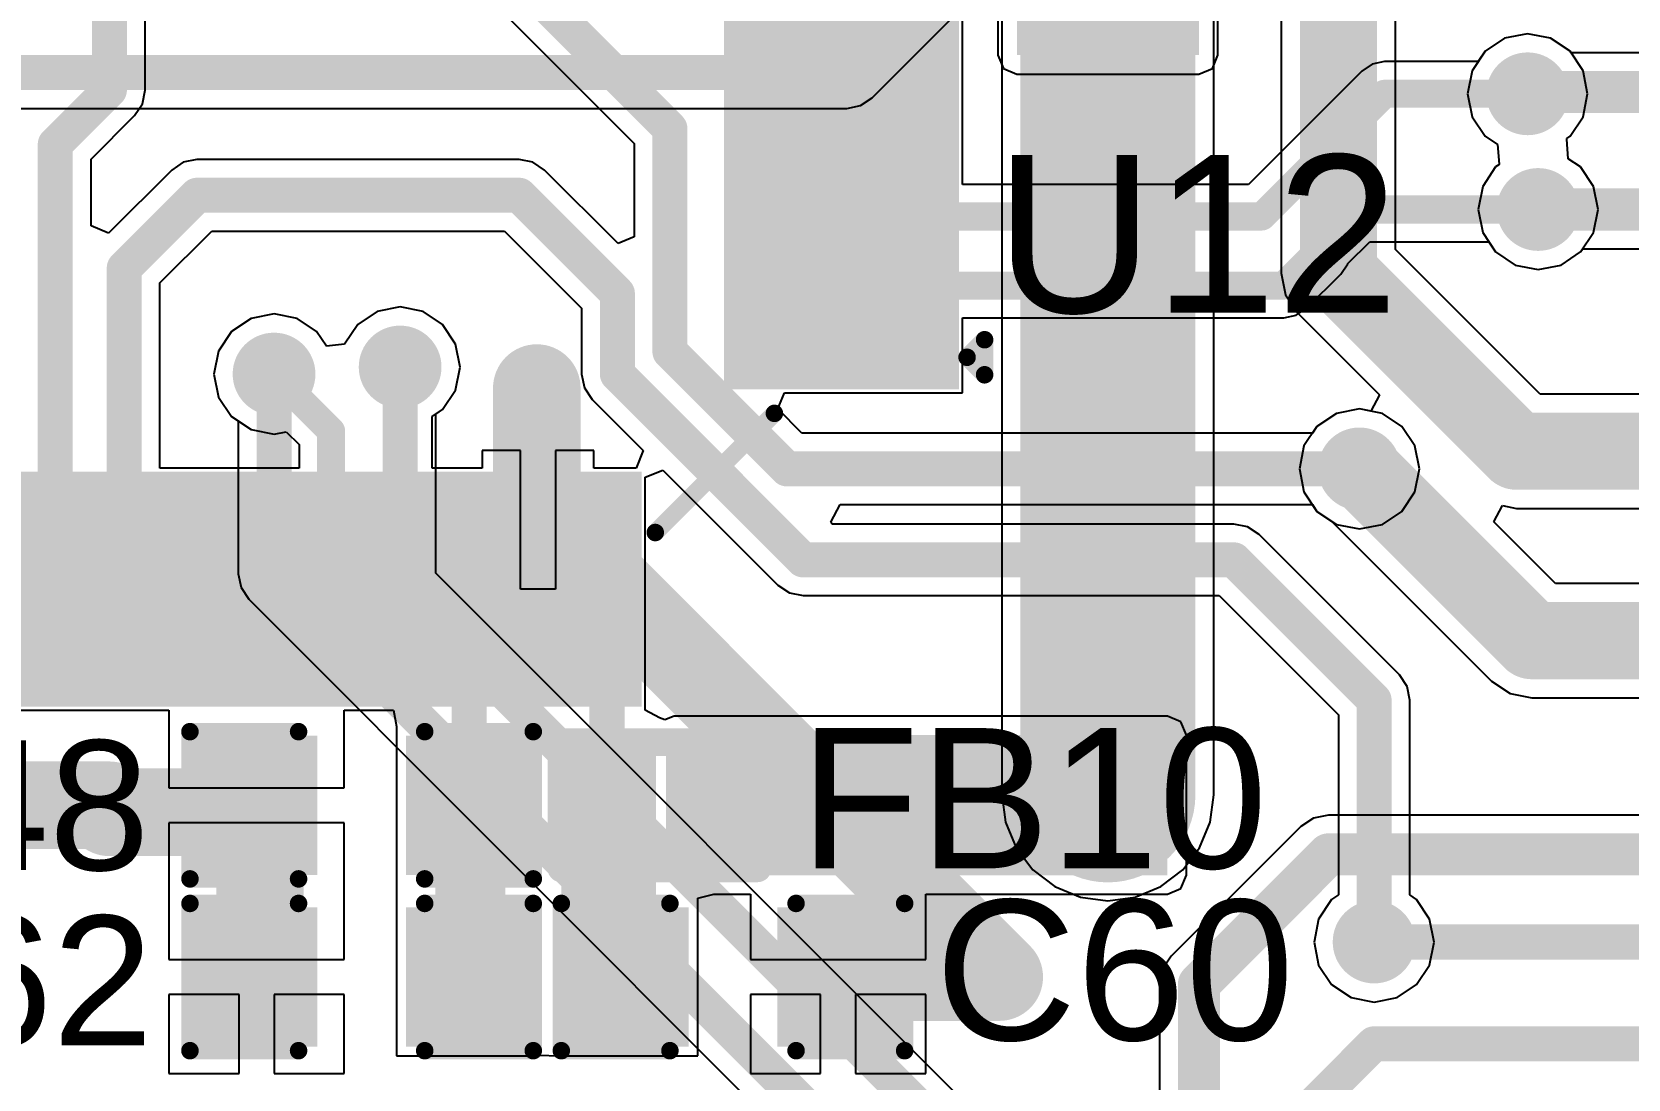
# Model space of a CAD drawing. Header units: millimetres. Extents: x -0.27 to 4.7, y -0.39 to 2.83.
# Drawn here: x 3.0529 to 3.5085, y 0.8509 to 1.1496 of the extents above; entities that cross this region are included whole.
import ezdxf

# ---------------------------------------------------------------- set-up
doc = ezdxf.new("R2010")
doc.units = ezdxf.units.MM
doc.header["$MEASUREMENT"] = 0
for name, color, linetype in [('BottomLayer', 5, 'Continuous'), ('BottomSolder', 6, 'Continuous'), ('TopLayer', 1, 'Continuous'), ('TopOverlay', 2, 'Continuous'), ('TopPaste', 8, 'Continuous'), ('TopSolder', 216, 'Continuous'), ('ViaHoleLayer', 16, 'Continuous')]:
    doc.layers.add(name, color=color, linetype=linetype)
doc.styles.add('Arial', font='', dxfattribs={"height": 0.2})
doc.styles.get('Arial').set_extended_font_data('Arial')

# ---------------------------------------------------------------- blocks, each defined once
blk = doc.blocks.new('IND_0402_15')
at = {"layer": 'TopLayer'}
for points in [[(-0.02165, 0.01181), (-0.00591, 0.01181), (-0.00591, -0.01181), (-0.02165, -0.01181)], [(0.00591, 0.01181), (0.02165, 0.01181), (0.02165, -0.01181), (0.00591, -0.01181)]]:
    blk.add_hatch(color=1, dxfattribs=at).paths.add_polyline_path(points)
at = {"layer": 'TopPaste'}
for points in [[(-0.02165, 0.01181), (-0.00591, 0.01181), (-0.00591, -0.01181), (-0.02165, -0.01181)], [(0.00591, 0.01181), (0.02165, 0.01181), (0.02165, -0.01181), (0.00591, -0.01181)]]:
    blk.add_hatch(color=8, dxfattribs=at).paths.add_polyline_path(points)
at = {"layer": 'TopSolder'}
for points in [[(-0.02565, 0.01581), (-0.00191, 0.01581), (-0.00191, -0.01581), (-0.02565, -0.01581)], [(0.00191, 0.01581), (0.02565, 0.01581), (0.02565, -0.01581), (0.00191, -0.01581)]]:
    blk.add_hatch(color=216, dxfattribs=at).paths.add_polyline_path(points)
at = {"layer": 'TopOverlay', "const_width": 0.00787}
for points in [[(-0.012, 0.018), (-0.028, 0.018)], [(-0.028, 0.018), (-0.028, -0.018)], [(0.028, 0.018), (-0.012, 0.018)], [(0.028, 0.018), (0.028, -0.018)], [(-0.012, -0.018), (-0.028, -0.018)], [(0.028, -0.018), (-0.012, -0.018)]]:
    blk.add_lwpolyline(points, dxfattribs=at)
at = {"layer": 'TopOverlay', "const_width": 0.00394}
for points in [[(-0.02997, 0.018, 1), (-0.02603, 0.018, 1)], [(-0.02997, 0.018, 1), (-0.02603, 0.018, 1)], [(-0.01397, 0.018, 1), (-0.01003, 0.018, 1)], [(-0.01397, 0.018, 1), (-0.01003, 0.018, 1)], [(0.02603, 0.018, 1), (0.02997, 0.018, 1)], [(0.02603, 0.018, 1), (0.02997, 0.018, 1)], [(-0.02997, -0.018, 1), (-0.02603, -0.018, 1)], [(-0.02997, -0.018, 1), (-0.02603, -0.018, 1)], [(-0.01397, -0.018, 1), (-0.01003, -0.018, 1)], [(-0.01397, -0.018, 1), (-0.01003, -0.018, 1)], [(0.02603, -0.018, 1), (0.02997, -0.018, 1)], [(0.02603, -0.018, 1), (0.02997, -0.018, 1)]]:
    blk.add_lwpolyline(points, format="xyb", close=True, dxfattribs=at)
blk = doc.blocks.new('C___0603_16')
at = {"layer": 'TopLayer'}
for points in [[(-0.015, 0.0175), (-0.015, -0.0175), (-0.045, -0.0175), (-0.045, 0.0175)], [(0.045, 0.0175), (0.045, -0.0175), (0.015, -0.0175), (0.015, 0.0175)]]:
    blk.add_hatch(color=1, dxfattribs=at).paths.add_polyline_path(points)
at = {"layer": 'TopPaste'}
for points in [[(-0.015, 0.0175), (-0.015, -0.0175), (-0.045, -0.0175), (-0.045, 0.0175)], [(0.045, 0.0175), (0.045, -0.0175), (0.015, -0.0175), (0.015, 0.0175)]]:
    blk.add_hatch(color=8, dxfattribs=at).paths.add_polyline_path(points)
at = {"layer": 'TopSolder'}
for points in [[(-0.01264, 0.01986), (-0.01264, -0.01986), (-0.04736, -0.01986), (-0.04736, 0.01986)], [(0.04736, 0.01986), (0.04736, -0.01986), (0.01264, -0.01986), (0.01264, 0.01986)]]:
    blk.add_hatch(color=216, dxfattribs=at).paths.add_polyline_path(points)
at = {"layer": 'TopOverlay', "const_width": 0.005}
for points in [[(-0.018, 0.021), (-0.049, 0.021)], [(-0.049, 0.021), (-0.049, -0.021)], [(0.049, 0.021), (0.018, 0.021)], [(0.049, 0.021), (0.049, -0.021)], [(-0.018, -0.021), (-0.049, -0.021)], [(0.049, -0.021), (0.018, -0.021)]]:
    blk.add_lwpolyline(points, dxfattribs=at)
at = {"layer": 'TopOverlay', "const_width": 0.0025}
for points in [[(-0.05025, 0.021, 1), (-0.04775, 0.021, 1)], [(-0.05025, 0.021, 1), (-0.04775, 0.021, 1)], [(-0.01925, 0.021, 1), (-0.01675, 0.021, 1)], [(0.01675, 0.021, 1), (0.01925, 0.021, 1)], [(0.04775, 0.021, 1), (0.05025, 0.021, 1)], [(0.04775, 0.021, 1), (0.05025, 0.021, 1)], [(-0.05025, -0.021, 1), (-0.04775, -0.021, 1)], [(-0.05025, -0.021, 1), (-0.04775, -0.021, 1)], [(-0.01925, -0.021, 1), (-0.01675, -0.021, 1)], [(0.01675, -0.021, 1), (0.01925, -0.021, 1)], [(0.04775, -0.021, 1), (0.05025, -0.021, 1)], [(0.04775, -0.021, 1), (0.05025, -0.021, 1)]]:
    blk.add_lwpolyline(points, format="xyb", close=True, dxfattribs=at)
blk = doc.blocks.new('C___0603_18')
at = {"layer": 'TopLayer'}
for points in [[(-0.015, 0.0175), (-0.015, -0.0175), (-0.045, -0.0175), (-0.045, 0.0175)], [(0.045, 0.0175), (0.045, -0.0175), (0.015, -0.0175), (0.015, 0.0175)]]:
    blk.add_hatch(color=1, dxfattribs=at).paths.add_polyline_path(points)
at = {"layer": 'TopPaste'}
for points in [[(-0.015, 0.0175), (-0.015, -0.0175), (-0.045, -0.0175), (-0.045, 0.0175)], [(0.045, 0.0175), (0.045, -0.0175), (0.015, -0.0175), (0.015, 0.0175)]]:
    blk.add_hatch(color=8, dxfattribs=at).paths.add_polyline_path(points)
at = {"layer": 'TopSolder'}
for points in [[(-0.01264, 0.01986), (-0.01264, -0.01986), (-0.04736, -0.01986), (-0.04736, 0.01986)], [(0.04736, 0.01986), (0.04736, -0.01986), (0.01264, -0.01986), (0.01264, 0.01986)]]:
    blk.add_hatch(color=216, dxfattribs=at).paths.add_polyline_path(points)
at = {"layer": 'TopOverlay', "const_width": 0.005}
for points in [[(-0.049, 0.021), (-0.018, 0.021)], [(-0.049, -0.021), (-0.049, 0.021)], [(0.018, 0.021), (0.049, 0.021)], [(0.049, -0.021), (0.049, 0.021)], [(-0.049, -0.021), (-0.018, -0.021)], [(0.018, -0.021), (0.049, -0.021)]]:
    blk.add_lwpolyline(points, dxfattribs=at)
at = {"layer": 'TopOverlay', "const_width": 0.0025}
for points in [[(-0.05025, 0.021, 1), (-0.04775, 0.021, 1)], [(-0.05025, 0.021, 1), (-0.04775, 0.021, 1)], [(-0.01925, 0.021, 1), (-0.01675, 0.021, 1)], [(0.01675, 0.021, 1), (0.01925, 0.021, 1)], [(0.04775, 0.021, 1), (0.05025, 0.021, 1)], [(0.04775, 0.021, 1), (0.05025, 0.021, 1)], [(-0.05025, -0.021, 1), (-0.04775, -0.021, 1)], [(-0.05025, -0.021, 1), (-0.04775, -0.021, 1)], [(-0.01925, -0.021, 1), (-0.01675, -0.021, 1)], [(0.01675, -0.021, 1), (0.01925, -0.021, 1)], [(0.04775, -0.021, 1), (0.05025, -0.021, 1)], [(0.04775, -0.021, 1), (0.05025, -0.021, 1)]]:
    blk.add_lwpolyline(points, format="xyb", close=True, dxfattribs=at)
blk = doc.blocks.new('TQFP_100_14_14__49')
at = {"layer": 'TopLayer'}
for points in [[(-0.23031, 0.33268), (-0.23031, 0.27362), (-0.24213, 0.27362), (-0.24213, 0.33268)], [(-0.21063, 0.33268), (-0.21063, 0.27362), (-0.22244, 0.27362), (-0.22244, 0.33268)], [(-0.19094, 0.33268), (-0.19094, 0.27362), (-0.20276, 0.27362), (-0.20276, 0.33268)], [(-0.17126, 0.33268), (-0.17126, 0.27362), (-0.18307, 0.27362), (-0.18307, 0.33268)], [(-0.15157, 0.33268), (-0.15157, 0.27362), (-0.16339, 0.27362), (-0.16339, 0.33268)], [(-0.13189, 0.33268), (-0.13189, 0.27362), (-0.1437, 0.27362), (-0.1437, 0.33268)], [(-0.1122, 0.33268), (-0.1122, 0.27362), (-0.12402, 0.27362), (-0.12402, 0.33268)], [(-0.09252, 0.33268), (-0.09252, 0.27362), (-0.10433, 0.27362), (-0.10433, 0.33268)], [(-0.07283, 0.33268), (-0.07283, 0.27362), (-0.08465, 0.27362), (-0.08465, 0.33268)], [(-0.33268, 0.24213), (-0.27362, 0.24213), (-0.27362, 0.23032), (-0.33268, 0.23032)], [(-0.33268, 0.22244), (-0.27362, 0.22244), (-0.27362, 0.21063), (-0.33268, 0.21063)], [(-0.33268, 0.20276), (-0.27362, 0.20276), (-0.27362, 0.19095), (-0.33268, 0.19095)], [(-0.33268, 0.18307), (-0.27362, 0.18307), (-0.27362, 0.17126), (-0.33268, 0.17126)], [(-0.33268, 0.16339), (-0.27362, 0.16339), (-0.27362, 0.15157), (-0.33268, 0.15157)]]:
    blk.add_hatch(color=1, dxfattribs=at).paths.add_polyline_path(points)
at = {"layer": 'TopPaste'}
for points in [[(-0.23031, 0.33268), (-0.23031, 0.27362), (-0.24213, 0.27362), (-0.24213, 0.33268)], [(-0.21063, 0.33268), (-0.21063, 0.27362), (-0.22244, 0.27362), (-0.22244, 0.33268)], [(-0.19094, 0.33268), (-0.19094, 0.27362), (-0.20276, 0.27362), (-0.20276, 0.33268)], [(-0.17126, 0.33268), (-0.17126, 0.27362), (-0.18307, 0.27362), (-0.18307, 0.33268)], [(-0.15157, 0.33268), (-0.15157, 0.27362), (-0.16339, 0.27362), (-0.16339, 0.33268)], [(-0.13189, 0.33268), (-0.13189, 0.27362), (-0.1437, 0.27362), (-0.1437, 0.33268)], [(-0.1122, 0.33268), (-0.1122, 0.27362), (-0.12402, 0.27362), (-0.12402, 0.33268)], [(-0.09252, 0.33268), (-0.09252, 0.27362), (-0.10433, 0.27362), (-0.10433, 0.33268)], [(-0.07283, 0.33268), (-0.07283, 0.27362), (-0.08465, 0.27362), (-0.08465, 0.33268)], [(-0.33268, 0.24213), (-0.27362, 0.24213), (-0.27362, 0.23032), (-0.33268, 0.23032)], [(-0.33268, 0.22244), (-0.27362, 0.22244), (-0.27362, 0.21063), (-0.33268, 0.21063)], [(-0.33268, 0.20276), (-0.27362, 0.20276), (-0.27362, 0.19095), (-0.33268, 0.19095)], [(-0.33268, 0.18307), (-0.27362, 0.18307), (-0.27362, 0.17126), (-0.33268, 0.17126)], [(-0.33268, 0.16339), (-0.27362, 0.16339), (-0.27362, 0.15157), (-0.33268, 0.15157)]]:
    blk.add_hatch(color=8, dxfattribs=at).paths.add_polyline_path(points)
at = {"layer": 'TopSolder'}
for points in [[(-0.22631, 0.33668), (-0.22631, 0.26962), (-0.24613, 0.26962), (-0.24613, 0.33668)], [(-0.20663, 0.33668), (-0.20663, 0.26962), (-0.22644, 0.26962), (-0.22644, 0.33668)], [(-0.18694, 0.33668), (-0.18694, 0.26962), (-0.20676, 0.26962), (-0.20676, 0.33668)], [(-0.16726, 0.33668), (-0.16726, 0.26962), (-0.18707, 0.26962), (-0.18707, 0.33668)], [(-0.14757, 0.33668), (-0.14757, 0.26962), (-0.16739, 0.26962), (-0.16739, 0.33668)], [(-0.12789, 0.33668), (-0.12789, 0.26962), (-0.1477, 0.26962), (-0.1477, 0.33668)], [(-0.1082, 0.33668), (-0.1082, 0.26962), (-0.12802, 0.26962), (-0.12802, 0.33668)], [(-0.08852, 0.33668), (-0.08852, 0.26962), (-0.10833, 0.26962), (-0.10833, 0.33668)], [(-0.06883, 0.33668), (-0.06883, 0.26962), (-0.08865, 0.26962), (-0.08865, 0.33668)], [(-0.33668, 0.24613), (-0.26962, 0.24613), (-0.26962, 0.22632), (-0.33668, 0.22632)], [(-0.33668, 0.22644), (-0.26962, 0.22644), (-0.26962, 0.20663), (-0.33668, 0.20663)], [(-0.33668, 0.20676), (-0.26962, 0.20676), (-0.26962, 0.18695), (-0.33668, 0.18695)], [(-0.33668, 0.18707), (-0.26962, 0.18707), (-0.26962, 0.16726), (-0.33668, 0.16726)], [(-0.33668, 0.16739), (-0.26962, 0.16739), (-0.26962, 0.14757), (-0.33668, 0.14757)], [(-0.33668, 0.1477), (-0.26962, 0.1477), (-0.26962, 0.12789), (-0.33668, 0.12789)]]:
    blk.add_hatch(color=216, dxfattribs=at).paths.add_polyline_path(points)
at = {"layer": 'TopOverlay', "const_width": 0.005}
for points in [[(-0.25, 0.287), (-0.284, 0.253)], [(-0.339, 0.237), (-0.344, 0.242)], [(-0.344, 0.242), (-0.344, 0.232)], [(-0.339, 0.237), (-0.344, 0.232)]]:
    blk.add_lwpolyline(points, dxfattribs=at)
at = {"layer": 'TopOverlay', "const_width": 0.0025}
for points in [[(-0.25125, 0.287, 1), (-0.24875, 0.287, 1)], [(-0.28525, 0.253, 1), (-0.28275, 0.253, 1)], [(-0.34525, 0.242, 1), (-0.34275, 0.242, 1)], [(-0.34525, 0.242, 1), (-0.34275, 0.242, 1)], [(-0.34025, 0.237, 1), (-0.33775, 0.237, 1)], [(-0.34025, 0.237, 1), (-0.33775, 0.237, 1)], [(-0.34525, 0.232, 1), (-0.34275, 0.232, 1)], [(-0.34525, 0.232, 1), (-0.34275, 0.232, 1)]]:
    blk.add_lwpolyline(points, format="xyb", close=True, dxfattribs=at)
blk = doc.blocks.new('C___0603_172')
at = {"layer": 'TopLayer'}
for points in [[(-0.015, 0.0175), (-0.015, -0.0175), (-0.045, -0.0175), (-0.045, 0.0175)], [(0.045, 0.0175), (0.045, -0.0175), (0.015, -0.0175), (0.015, 0.0175)]]:
    blk.add_hatch(color=1, dxfattribs=at).paths.add_polyline_path(points)
at = {"layer": 'TopPaste'}
for points in [[(-0.015, 0.0175), (-0.015, -0.0175), (-0.045, -0.0175), (-0.045, 0.0175)], [(0.045, 0.0175), (0.045, -0.0175), (0.015, -0.0175), (0.015, 0.0175)]]:
    blk.add_hatch(color=8, dxfattribs=at).paths.add_polyline_path(points)
at = {"layer": 'TopSolder'}
for points in [[(-0.01264, 0.01986), (-0.01264, -0.01986), (-0.04736, -0.01986), (-0.04736, 0.01986)], [(0.04736, 0.01986), (0.04736, -0.01986), (0.01264, -0.01986), (0.01264, 0.01986)]]:
    blk.add_hatch(color=216, dxfattribs=at).paths.add_polyline_path(points)
at = {"layer": 'TopOverlay', "const_width": 0.005}
for points in [[(-0.049, 0.021), (-0.049, -0.021)], [(-0.018, 0.021), (-0.049, 0.021)], [(0.049, 0.021), (0.018, 0.021)], [(0.049, 0.021), (0.049, -0.021)], [(-0.018, -0.021), (-0.049, -0.021)], [(0.049, -0.021), (0.018, -0.021)]]:
    blk.add_lwpolyline(points, dxfattribs=at)
at = {"layer": 'TopOverlay', "const_width": 0.0025}
for points in [[(-0.05025, 0.021, 1), (-0.04775, 0.021, 1)], [(-0.05025, 0.021, 1), (-0.04775, 0.021, 1)], [(-0.01925, 0.021, 1), (-0.01675, 0.021, 1)], [(0.01675, 0.021, 1), (0.01925, 0.021, 1)], [(0.04775, 0.021, 1), (0.05025, 0.021, 1)], [(0.04775, 0.021, 1), (0.05025, 0.021, 1)], [(-0.05025, -0.021, 1), (-0.04775, -0.021, 1)], [(-0.05025, -0.021, 1), (-0.04775, -0.021, 1)], [(-0.01925, -0.021, 1), (-0.01675, -0.021, 1)], [(0.01675, -0.021, 1), (0.01925, -0.021, 1)], [(0.04775, -0.021, 1), (0.05025, -0.021, 1)], [(0.04775, -0.021, 1), (0.05025, -0.021, 1)]]:
    blk.add_lwpolyline(points, format="xyb", close=True, dxfattribs=at)

msp = doc.modelspace()

# ---------------------------------------------------------------- hatches: boundary and pattern name
at = {"layer": 'BottomLayer'}
h = msp.add_hatch(color=5, dxfattribs=at)
edge = h.paths.add_edge_path()
edge.add_arc((3.47982, 1.13195), 0.01181, 0, 360)
h = msp.add_hatch(color=5, dxfattribs=at)
edge = h.paths.add_edge_path()
edge.add_arc((3.48282, 1.09895), 0.01181, 0, 360)
h = msp.add_hatch(color=5, dxfattribs=at)
edge = h.paths.add_edge_path()
edge.add_arc((3.122, 1.052), 0.01181, 0, 360)
h = msp.add_hatch(color=5, dxfattribs=at)
edge = h.paths.add_edge_path()
edge.add_arc((3.15799, 1.05401), 0.01181, 0, 360)
h = msp.add_hatch(color=5, dxfattribs=at)
edge = h.paths.add_edge_path()
edge.add_arc((3.197, 1.048), 0.01181, 0, 360)
h = msp.add_hatch(color=5, dxfattribs=at)
edge = h.paths.add_edge_path()
edge.add_arc((3.43181, 1.02495), 0.01181, 0, 360)
h = msp.add_hatch(color=5, dxfattribs=at)
edge = h.paths.add_edge_path()
edge.add_arc((3.075, 0.929), 0.01181, 0, 360)
h = msp.add_hatch(color=5, dxfattribs=at)
edge = h.paths.add_edge_path()
edge.add_arc((3.36, 0.93), 0.01181, 0, 360)
h = msp.add_hatch(color=5, dxfattribs=at)
edge = h.paths.add_edge_path()
edge.add_arc((3.436, 0.89), 0.01181, 0, 360)
h = msp.add_hatch(color=5, dxfattribs=at)
edge = h.paths.add_edge_path()
edge.add_arc((3.329, 0.88), 0.01181, 0, 360)
at = {"layer": 'BottomSolder'}
h = msp.add_hatch(color=6, dxfattribs=at)
edge = h.paths.add_edge_path()
edge.add_arc((3.47982, 1.13195), 0.00591, 0, 360)
h = msp.add_hatch(color=6, dxfattribs=at)
edge = h.paths.add_edge_path()
edge.add_arc((3.48282, 1.09895), 0.00591, 0, 360)
h = msp.add_hatch(color=6, dxfattribs=at)
edge = h.paths.add_edge_path()
edge.add_arc((3.122, 1.052), 0.00591, 0, 360)
h = msp.add_hatch(color=6, dxfattribs=at)
edge = h.paths.add_edge_path()
edge.add_arc((3.15799, 1.05401), 0.00591, 0, 360)
h = msp.add_hatch(color=6, dxfattribs=at)
edge = h.paths.add_edge_path()
edge.add_arc((3.197, 1.048), 0.00591, 0, 360)
h = msp.add_hatch(color=6, dxfattribs=at)
edge = h.paths.add_edge_path()
edge.add_arc((3.43181, 1.02495), 0.00591, 0, 360)
h = msp.add_hatch(color=6, dxfattribs=at)
edge = h.paths.add_edge_path()
edge.add_arc((3.075, 0.929), 0.00591, 0, 360)
h = msp.add_hatch(color=6, dxfattribs=at)
edge = h.paths.add_edge_path()
edge.add_arc((3.36, 0.93), 0.00591, 0, 360)
h = msp.add_hatch(color=6, dxfattribs=at)
edge = h.paths.add_edge_path()
edge.add_arc((3.436, 0.89), 0.00591, 0, 360)
h = msp.add_hatch(color=6, dxfattribs=at)
edge = h.paths.add_edge_path()
edge.add_arc((3.329, 0.88), 0.00591, 0, 360)
at = {"layer": 'TopLayer'}
for points in [[(3.33405, 1.25082), (3.33405, 1.143), (3.386, 1.143), (3.386, 1.25082)], [(3.204, 0.949), (3.204, 0.863), (3.231, 0.863), (3.231, 0.949)], [(3.23618, 0.90905), (3.377, 0.90905), (3.377, 0.949), (3.23618, 0.949)]]:
    msp.add_hatch(color=1, dxfattribs=at).paths.add_polyline_path(points)
h = msp.add_hatch(color=1, dxfattribs=at)
edge = h.paths.add_edge_path()
edge.add_arc((3.47982, 1.13195), 0.01181, 0, 360)
h = msp.add_hatch(color=1, dxfattribs=at)
edge = h.paths.add_edge_path()
edge.add_arc((3.48282, 1.09895), 0.01181, 0, 360)
h = msp.add_hatch(color=1, dxfattribs=at)
edge = h.paths.add_edge_path()
edge.add_arc((3.122, 1.052), 0.01181, 0, 360)
h = msp.add_hatch(color=1, dxfattribs=at)
edge = h.paths.add_edge_path()
edge.add_arc((3.15799, 1.05401), 0.01181, 0, 360)
h = msp.add_hatch(color=1, dxfattribs=at)
edge = h.paths.add_edge_path()
edge.add_arc((3.197, 1.048), 0.01181, 0, 360)
h = msp.add_hatch(color=1, dxfattribs=at)
edge = h.paths.add_edge_path()
edge.add_arc((3.43181, 1.02495), 0.01181, 0, 360)
h = msp.add_hatch(color=1, dxfattribs=at)
edge = h.paths.add_edge_path()
edge.add_arc((3.075, 0.929), 0.01181, 0, 360)
h = msp.add_hatch(color=1, dxfattribs=at)
edge = h.paths.add_edge_path()
edge.add_arc((3.36, 0.93), 0.01181, 0, 360)
h = msp.add_hatch(color=1, dxfattribs=at)
edge = h.paths.add_edge_path()
edge.add_arc((3.436, 0.89), 0.01181, 0, 360)
h = msp.add_hatch(color=1, dxfattribs=at)
edge = h.paths.add_edge_path()
edge.add_arc((3.329, 0.88), 0.01181, 0, 360)
at = {"layer": 'TopSolder'}
h = msp.add_hatch(color=216, dxfattribs=at)
edge = h.paths.add_edge_path()
edge.add_arc((3.47982, 1.13195), 0.00591, 0, 360)
h = msp.add_hatch(color=216, dxfattribs=at)
edge = h.paths.add_edge_path()
edge.add_arc((3.48282, 1.09895), 0.00591, 0, 360)
h = msp.add_hatch(color=216, dxfattribs=at)
edge = h.paths.add_edge_path()
edge.add_arc((3.122, 1.052), 0.00591, 0, 360)
h = msp.add_hatch(color=216, dxfattribs=at)
edge = h.paths.add_edge_path()
edge.add_arc((3.15799, 1.05401), 0.00591, 0, 360)
h = msp.add_hatch(color=216, dxfattribs=at)
edge = h.paths.add_edge_path()
edge.add_arc((3.197, 1.048), 0.00591, 0, 360)
h = msp.add_hatch(color=216, dxfattribs=at)
edge = h.paths.add_edge_path()
edge.add_arc((3.43181, 1.02495), 0.00591, 0, 360)
h = msp.add_hatch(color=216, dxfattribs=at)
edge = h.paths.add_edge_path()
edge.add_arc((3.075, 0.929), 0.00591, 0, 360)
h = msp.add_hatch(color=216, dxfattribs=at)
edge = h.paths.add_edge_path()
edge.add_arc((3.36, 0.93), 0.00591, 0, 360)
h = msp.add_hatch(color=216, dxfattribs=at)
edge = h.paths.add_edge_path()
edge.add_arc((3.436, 0.89), 0.00591, 0, 360)
h = msp.add_hatch(color=216, dxfattribs=at)
edge = h.paths.add_edge_path()
edge.add_arc((3.329, 0.88), 0.00591, 0, 360)
at = {"layer": 'ViaHoleLayer'}
h = msp.add_hatch(color=16, dxfattribs=at)
edge = h.paths.add_edge_path()
edge.add_arc((3.47982, 1.13195), 0.00591, 0, 360)
h = msp.add_hatch(color=16, dxfattribs=at)
edge = h.paths.add_edge_path()
edge.add_arc((3.48282, 1.09895), 0.00591, 0, 360)
h = msp.add_hatch(color=16, dxfattribs=at)
edge = h.paths.add_edge_path()
edge.add_arc((3.122, 1.052), 0.00591, 0, 360)
h = msp.add_hatch(color=16, dxfattribs=at)
edge = h.paths.add_edge_path()
edge.add_arc((3.15799, 1.05401), 0.00591, 0, 360)
h = msp.add_hatch(color=16, dxfattribs=at)
edge = h.paths.add_edge_path()
edge.add_arc((3.197, 1.048), 0.00591, 0, 360)
h = msp.add_hatch(color=16, dxfattribs=at)
edge = h.paths.add_edge_path()
edge.add_arc((3.43181, 1.02495), 0.00591, 0, 360)
h = msp.add_hatch(color=16, dxfattribs=at)
edge = h.paths.add_edge_path()
edge.add_arc((3.075, 0.929), 0.00591, 0, 360)
h = msp.add_hatch(color=16, dxfattribs=at)
edge = h.paths.add_edge_path()
edge.add_arc((3.36, 0.93), 0.00591, 0, 360)
h = msp.add_hatch(color=16, dxfattribs=at)
edge = h.paths.add_edge_path()
edge.add_arc((3.436, 0.89), 0.00591, 0, 360)
h = msp.add_hatch(color=16, dxfattribs=at)
edge = h.paths.add_edge_path()
edge.add_arc((3.329, 0.88), 0.00591, 0, 360)

# ---------------------------------------------------------------- linework, layer by layer
at = {"layer": 'BottomLayer'}
for p, q in [((3.40951, 1.55379), (3.40951, 1.08081)), ((3.44214, 1.08757), (3.44214, 1.22567)), ((3.29271, 1.13079), (3.32474, 1.16282)), ((3.39026, 0.932), (3.39026, 1.163)), ((3.32974, 1.16075), (3.32974, 0.932)), ((3.47982, 1.14909), (3.47326, 1.14778)), ((3.48638, 1.14778), (3.47982, 1.14909)), ((3.4677, 1.14407), (3.46399, 1.13851)), ((3.47326, 1.14778), (3.4677, 1.14407)), ((3.49194, 1.14407), (3.48638, 1.14778)), ((3.49221, 1.14366), (3.49194, 1.14407)), ((3.63275, 1.14366), (3.49221, 1.14366)), ((3.46399, 1.13851), (3.46268, 1.13195)), ((3.2894, 1.12858), (3.29271, 1.13079)), ((3.46268, 1.13195), (3.46399, 1.12539)), ((3.01541, 1.1278), (3.2855, 1.1278)), ((3.2855, 1.1278), (3.2894, 1.12858)), ((3.46399, 1.12539), (3.4677, 1.11983)), ((3.4677, 1.11983), (3.47126, 1.11745)), ((3.47126, 1.11745), (3.47167, 1.11185)), ((3.47167, 1.11185), (3.4716, 1.11167)), ((3.4707, 1.11107), (3.46699, 1.10551)), ((3.4716, 1.11167), (3.4707, 1.11107)), ((3.46699, 1.10551), (3.46568, 1.09895)), ((3.46568, 1.09895), (3.46699, 1.09239)), ((3.46699, 1.09239), (3.4707, 1.08683)), ((3.48339, 1.04631), (3.44214, 1.08757)), ((3.4707, 1.08683), (3.47626, 1.08311)), ((3.48938, 1.08311), (3.49494, 1.08683)), ((3.49494, 1.08683), (3.49555, 1.08773)), ((3.49555, 1.08773), (3.66495, 1.08773)), ((3.40951, 1.08081), (3.41075, 1.07457)), ((3.47626, 1.08311), (3.48282, 1.08181)), ((3.48282, 1.08181), (3.48938, 1.08311)), ((3.15799, 1.07115), (3.15143, 1.06985)), ((3.16455, 1.06985), (3.15799, 1.07115)), ((3.41075, 1.07457), (3.41429, 1.06928)), ((3.11544, 1.06784), (3.10988, 1.06412)), ((3.122, 1.06914), (3.11544, 1.06784)), ((3.12856, 1.06784), (3.122, 1.06914)), ((3.13412, 1.06412), (3.12856, 1.06784)), ((3.14587, 1.06613), (3.14215, 1.06057)), ((3.15143, 1.06985), (3.14587, 1.06613)), ((3.17011, 1.06613), (3.16455, 1.06985)), ((3.17382, 1.06057), (3.17011, 1.06613)), ((3.41429, 1.06928), (3.43751, 1.04605)), ((3.10988, 1.06412), (3.10616, 1.05856)), ((3.13693, 1.05992), (3.13412, 1.06412)), ((3.10616, 1.05856), (3.10486, 1.052)), ((3.14215, 1.06055), (3.13693, 1.05992)), ((3.14215, 1.06057), (3.14215, 1.06055)), ((3.17513, 1.05401), (3.17382, 1.06057)), ((3.17382, 1.04745), (3.17513, 1.05401)), ((3.10486, 1.052), (3.10616, 1.04544)), ((3.10616, 1.04544), (3.10988, 1.03988)), ((3.17011, 1.04189), (3.17382, 1.04745)), ((3.43751, 1.04605), (3.43505, 1.04145)), ((3.64484, 1.04631), (3.48339, 1.04631)), ((3.10988, 1.03988), (3.1118, 1.03859)), ((3.16818, 1.04061), (3.17011, 1.04189)), ((3.16818, 0.99524), (3.16818, 1.04061)), ((3.42525, 1.04078), (3.41969, 1.03707)), ((3.43181, 1.04209), (3.42525, 1.04078)), ((3.43505, 1.04145), (3.43181, 1.04209)), ((3.1118, 1.03859), (3.1118, 0.995)), ((3.41969, 1.03707), (3.41598, 1.03151)), ((3.41598, 1.03151), (3.41467, 1.02495)), ((3.41467, 1.02495), (3.41598, 1.01839)), ((3.41598, 1.01839), (3.41969, 1.01283)), ((3.41969, 1.01283), (3.42394, 1.00999)), ((3.4702, 1.00987), (3.47267, 1.01448)), ((3.47267, 1.01448), (3.47663, 1.01369)), ((3.47663, 1.01369), (3.64484, 1.01369)), ((3.42394, 1.00999), (3.46952, 0.96441)), ((3.48781, 0.99226), (3.4702, 1.00987)), ((3.1118, 0.995), (3.11258, 0.9911)), ((3.36962, 0.7938), (3.16818, 0.99524)), ((3.11258, 0.9911), (3.11479, 0.98779)), ((3.81419, 0.99226), (3.48781, 0.99226)), ((3.11479, 0.98779), (3.3188, 0.78378)), ((3.46952, 0.96441), (3.47481, 0.96088)), ((3.47481, 0.96088), (3.48105, 0.95964)), ((3.48105, 0.95964), (3.82095, 0.95964)), ((3.32974, 0.932), (3.33077, 0.92417)), ((3.38923, 0.92417), (3.39026, 0.932)), ((3.41871, 0.92536), (3.41507, 0.92293)), ((3.423, 0.92622), (3.41871, 0.92536)), ((3.55752, 0.92622), (3.423, 0.92622)), ((3.423, 0.92622), (3.423, 0.92622)), ((3.33077, 0.92417), (3.33379, 0.91687)), ((3.41507, 0.92293), (3.37807, 0.88593)), ((3.3862, 0.91687), (3.38923, 0.92417)), ((3.33379, 0.91687), (3.3386, 0.9106)), ((3.3814, 0.9106), (3.3862, 0.91687)), ((3.3386, 0.9106), (3.34487, 0.9058)), ((3.37513, 0.9058), (3.3814, 0.9106)), ((3.34487, 0.9058), (3.35217, 0.90277)), ((3.35217, 0.90277), (3.36, 0.90174)), ((3.36, 0.90174), (3.36783, 0.90277)), ((3.36783, 0.90277), (3.37513, 0.9058)), ((3.37807, 0.88593), (3.37564, 0.88229)), ((3.37564, 0.88229), (3.37478, 0.878)), ((3.37478, 0.878), (3.37478, 0.878)), ((3.37478, 0.878), (3.37478, 0.79507))]:
    msp.add_line(p, q, dxfattribs=at)
for points, const_width in [([(3.42582, 1.08081), (3.42582, 1.55751)], 0.022), ([(3.2855, 1.138), (3.388, 1.2405)], 0.01), ([(3.36, 0.932), (3.36, 1.163)], 0.05), ([(3.002, 1.138), (3.2855, 1.138)], 0.01), ([(3.47982, 1.13295), (3.48032, 1.13245)], 0.012), ([(3.48032, 1.13245), (3.64464, 1.13245)], 0.012), ([(3.48282, 1.09895), (3.66495, 1.09895)], 0.012), ([(3.42582, 1.08081), (3.47663, 1.03)], 0.022), ([(3.15799, 0.99101), (3.15799, 1.05401)], 0.01), ([(3.197, 1.012), (3.197, 1.048)], 0.025), ([(3.122, 0.995), (3.122, 1.052)], 0.01), ([(3.47663, 1.03), (3.649, 1.03)], 0.022), ([(3.4315, 1.0255), (3.48105, 0.97595)], 0.022), ([(3.197, 1.012), (3.329, 0.88)], 0.025), ([(3.122, 0.995), (3.329, 0.788)], 0.01), ([(3.15799, 0.99101), (3.36241, 0.78659)], 0.01), ([(3.48105, 0.97595), (3.82095, 0.97595)], 0.022), ([(2.918, 0.929), (3.075, 0.929)], 0.025), ([(3.386, 0.878), (3.423, 0.915)], 0.012), ([(3.423, 0.915), (3.566, 0.915)], 0.012), ([(3.436, 0.89), (3.794, 0.89)], 0.01), ([(3.386, 0.745), (3.386, 0.878)], 0.012), ([(3.406, 0.831), (3.43595, 0.86095)], 0.01), ([(3.43595, 0.86095), (3.77882, 0.86095)], 0.01)]:
    msp.add_lwpolyline(points, dxfattribs=dict(at, const_width=const_width))
for points, const_width in [([(3.3475, 1.163, 1), (3.3725, 1.163, 1)], 0.025), ([(3.283, 1.138, 1), (3.288, 1.138, 1)], 0.005), ([(3.283, 1.138, 1), (3.288, 1.138, 1)], 0.005), ([(3.47682, 1.13295, 1), (3.48282, 1.13295, 1)], 0.006), ([(3.47732, 1.13245, 1), (3.48332, 1.13245, 1)], 0.006), ([(3.47732, 1.13245, 1), (3.48332, 1.13245, 1)], 0.006), ([(3.47982, 1.09895, 1), (3.48582, 1.09895, 1)], 0.006), ([(3.42032, 1.08081, 1), (3.43132, 1.08081, 1)], 0.011), ([(3.42032, 1.08081, 1), (3.43132, 1.08081, 1)], 0.011), ([(3.15549, 1.05401, 1), (3.16049, 1.05401, 1)], 0.005), ([(3.19075, 1.048, 1), (3.20325, 1.048, 1)], 0.0125), ([(3.1195, 1.052, 1), (3.1245, 1.052, 1)], 0.005), ([(3.47113, 1.03, 1), (3.48213, 1.03, 1)], 0.011), ([(3.47113, 1.03, 1), (3.48213, 1.03, 1)], 0.011), ([(3.426, 1.0255, 1), (3.437, 1.0255, 1)], 0.011), ([(3.19075, 1.012, 1), (3.20325, 1.012, 1)], 0.0125), ([(3.19075, 1.012, 1), (3.20325, 1.012, 1)], 0.0125), ([(3.1195, 0.995, 1), (3.1245, 0.995, 1)], 0.005), ([(3.1195, 0.995, 1), (3.1245, 0.995, 1)], 0.005), ([(3.15549, 0.99101, 1), (3.16049, 0.99101, 1)], 0.005), ([(3.15549, 0.99101, 1), (3.16049, 0.99101, 1)], 0.005), ([(3.47555, 0.97595, 1), (3.48655, 0.97595, 1)], 0.011), ([(3.47555, 0.97595, 1), (3.48655, 0.97595, 1)], 0.011), ([(3.3475, 0.932, 1), (3.3725, 0.932, 1)], 0.025), ([(3.06875, 0.929, 1), (3.08125, 0.929, 1)], 0.0125), ([(3.42, 0.915, 1), (3.426, 0.915, 1)], 0.006), ([(3.42, 0.915, 1), (3.426, 0.915, 1)], 0.006), ([(3.4335, 0.89, 1), (3.4385, 0.89, 1)], 0.005), ([(3.32275, 0.88, 1), (3.33525, 0.88, 1)], 0.0125), ([(3.383, 0.878, 1), (3.389, 0.878, 1)], 0.006), ([(3.383, 0.878, 1), (3.389, 0.878, 1)], 0.006), ([(3.43345, 0.86095, 1), (3.43845, 0.86095, 1)], 0.005), ([(3.43345, 0.86095, 1), (3.43845, 0.86095, 1)], 0.005)]:
    msp.add_lwpolyline(points, format="xyb", close=True, dxfattribs=dict(at, const_width=const_width))
at = {"layer": 'TopLayer'}
for p, q in [((2.94061, 1.40197), (3.2248, 1.11778)), ((3.32864, 1.22353), (3.32864, 1.143)), ((3.39141, 1.143), (3.39141, 1.20164)), ((3.3185, 1.1451), (3.3185, 1.18447)), ((3.0852, 1.133), (3.0852, 1.15359)), ((3.47982, 1.14909), (3.47326, 1.14778)), ((3.48638, 1.14778), (3.47982, 1.14909)), ((3.3185, 1.10612), (3.3185, 1.1451)), ((3.4677, 1.14407), (3.46574, 1.14112)), ((3.47326, 1.14778), (3.4677, 1.14407)), ((3.49194, 1.14407), (3.48638, 1.14778)), ((3.49566, 1.13851), (3.49194, 1.14407)), ((3.32864, 1.143), (3.33022, 1.13917)), ((3.33022, 1.13917), (3.33405, 1.13759)), ((3.386, 1.13759), (3.38983, 1.13917)), ((3.38983, 1.13917), (3.39141, 1.143)), ((3.43544, 1.14043), (3.43246, 1.13844)), ((3.43895, 1.14112), (3.43544, 1.14043)), ((3.46574, 1.14112), (3.43895, 1.14112)), ((3.33405, 1.13759), (3.386, 1.13759)), ((3.43246, 1.13844), (3.40015, 1.10612)), ((3.49696, 1.13195), (3.49566, 1.13851)), ((3.08442, 1.1291), (3.0852, 1.133)), ((3.49566, 1.12539), (3.49696, 1.13195)), ((3.06976, 1.11334), (3.08221, 1.12579)), ((3.08221, 1.12579), (3.08442, 1.1291)), ((3.49194, 1.11983), (3.49566, 1.12539)), ((3.2248, 1.11778), (3.2248, 1.09115)), ((3.49098, 1.11905), (3.49104, 1.11923)), ((3.49139, 1.11344), (3.49098, 1.11905)), ((3.49104, 1.11923), (3.49194, 1.11983)), ((3.06976, 1.09425), (3.06976, 1.11334)), ((3.0961, 1.11242), (3.09279, 1.11021)), ((3.1, 1.1132), (3.0961, 1.11242)), ((3.192, 1.1132), (3.1, 1.1132)), ((3.1959, 1.11242), (3.192, 1.1132)), ((3.19921, 1.11021), (3.1959, 1.11242)), ((3.49494, 1.11107), (3.49139, 1.11344)), ((3.09279, 1.11021), (3.07476, 1.09218)), ((3.22018, 1.08923), (3.19921, 1.11021)), ((3.49866, 1.10551), (3.49494, 1.11107)), ((3.40015, 1.10612), (3.3185, 1.10612)), ((3.49996, 1.09895), (3.49866, 1.10551)), ((3.49866, 1.09239), (3.49996, 1.09895)), ((3.07476, 1.09218), (3.06976, 1.09425)), ((3.08944, 1.07802), (3.10422, 1.0928)), ((3.10422, 1.0928), (3.18778, 1.0928)), ((3.18778, 1.0928), (3.2098, 1.07078)), ((3.2248, 1.09115), (3.22018, 1.08923)), ((3.42848, 1.0835), (3.43475, 1.08977)), ((3.43475, 1.08977), (3.46874, 1.08977)), ((3.46874, 1.08977), (3.4707, 1.08683)), ((3.49494, 1.08683), (3.49866, 1.09239)), ((3.4707, 1.08683), (3.47626, 1.08311)), ((3.48938, 1.08311), (3.49494, 1.08683)), ((3.41675, 1.07077), (3.42649, 1.08051)), ((3.42649, 1.08051), (3.42848, 1.08349)), ((3.42848, 1.08349), (3.42848, 1.0835)), ((3.47626, 1.08311), (3.48282, 1.08181)), ((3.48282, 1.08181), (3.48938, 1.08311)), ((3.08944, 1.02518), (3.08944, 1.07802)), ((3.15799, 1.07115), (3.15143, 1.06985)), ((3.16455, 1.06985), (3.15799, 1.07115)), ((3.2098, 1.07078), (3.2098, 1.052)), ((3.41378, 1.06879), (3.41675, 1.07077)), ((3.11544, 1.06784), (3.10988, 1.06412)), ((3.122, 1.06914), (3.11544, 1.06784)), ((3.12856, 1.06784), (3.122, 1.06914)), ((3.13412, 1.06412), (3.12856, 1.06784)), ((3.14587, 1.06613), (3.14215, 1.06057)), ((3.15143, 1.06985), (3.14587, 1.06613)), ((3.17011, 1.06613), (3.16455, 1.06985)), ((3.17382, 1.06057), (3.17011, 1.06613)), ((3.3185, 1.04667), (3.3185, 1.06809)), ((3.3185, 1.06809), (3.41026, 1.06809)), ((3.41026, 1.06809), (3.41378, 1.06879)), ((3.10988, 1.06412), (3.10616, 1.05856)), ((3.13693, 1.05992), (3.13412, 1.06412)), ((3.10616, 1.05856), (3.10486, 1.052)), ((3.14215, 1.06055), (3.13693, 1.05992)), ((3.14215, 1.06057), (3.14215, 1.06055)), ((3.17513, 1.05401), (3.17382, 1.06057)), ((3.17382, 1.04745), (3.17513, 1.05401)), ((3.10486, 1.052), (3.10616, 1.04544)), ((3.2098, 1.052), (3.21058, 1.0481)), ((3.21058, 1.0481), (3.21279, 1.04479)), ((3.10616, 1.04544), (3.10988, 1.03988)), ((3.17011, 1.04189), (3.17382, 1.04745)), ((3.21279, 1.04479), (3.2274, 1.03018)), ((3.26576, 1.04205), (3.26767, 1.04667)), ((3.26767, 1.04667), (3.3185, 1.04667)), ((3.10988, 1.03988), (3.11544, 1.03616)), ((3.16716, 1.03993), (3.17011, 1.04189)), ((3.16716, 1.02518), (3.16716, 1.03993)), ((3.27266, 1.03514), (3.26576, 1.04205)), ((3.42525, 1.04078), (3.41969, 1.03707)), ((3.43181, 1.04209), (3.42525, 1.04078)), ((3.43837, 1.04078), (3.43181, 1.04209)), ((3.44393, 1.03707), (3.43837, 1.04078)), ((3.11544, 1.03616), (3.122, 1.03486)), ((3.122, 1.03486), (3.12547, 1.03555)), ((3.12547, 1.03555), (3.12913, 1.0319)), ((3.41841, 1.03514), (3.27266, 1.03514)), ((3.41969, 1.03707), (3.41841, 1.03514)), ((3.44765, 1.03151), (3.44393, 1.03707)), ((3.12913, 1.0319), (3.12913, 1.02518)), ((3.19236, 1.03018), (3.18145, 1.03018)), ((3.18145, 1.03018), (3.18145, 1.02518)), ((3.19236, 0.99065), (3.19236, 1.03018)), ((3.21326, 1.03018), (3.20236, 1.03018)), ((3.20236, 1.03018), (3.20236, 0.99065)), ((3.21326, 1.02518), (3.21326, 1.03018)), ((3.2274, 1.03018), (3.22533, 1.02518)), ((3.44895, 1.02495), (3.44765, 1.03151)), ((3.12913, 1.02518), (3.08944, 1.02518)), ((3.18145, 1.02518), (3.16716, 1.02518)), ((3.22533, 1.02518), (3.21326, 1.02518)), ((3.22795, 1.02256), (3.23295, 1.02463)), ((3.22795, 0.95612), (3.22795, 1.02256)), ((3.23295, 1.02463), (3.26579, 0.99179)), ((3.44765, 1.01839), (3.44895, 1.02495)), ((3.44393, 1.01283), (3.44765, 1.01839)), ((3.28094, 1.00975), (3.28361, 1.01475)), ((3.28361, 1.01475), (3.41841, 1.01475)), ((3.41841, 1.01475), (3.41969, 1.01283)), ((3.41969, 1.01283), (3.42525, 1.00911)), ((3.43837, 1.00911), (3.44393, 1.01283)), ((3.28131, 1.0092), (3.28094, 1.00975)), ((3.396, 1.0092), (3.28131, 1.0092)), ((3.3999, 1.00842), (3.396, 1.0092)), ((3.40321, 1.00621), (3.3999, 1.00842)), ((3.42525, 1.00911), (3.43181, 1.00781)), ((3.43181, 1.00781), (3.43837, 1.00911)), ((3.44321, 0.96621), (3.40321, 1.00621)), ((3.20236, 0.99065), (3.19236, 0.99065)), ((3.26579, 0.99179), (3.2691, 0.98958)), ((3.2691, 0.98958), (3.273, 0.9888)), ((3.273, 0.9888), (3.39178, 0.9888)), ((3.39178, 0.9888), (3.4258, 0.95478)), ((3.44542, 0.9629), (3.44321, 0.96621)), ((3.4462, 0.959), (3.44542, 0.9629)), ((3.4462, 0.90341), (3.4462, 0.959)), ((2.91395, 0.95612), (3.092, 0.95612)), ((3.092, 0.95612), (3.092, 0.934)), ((3.142, 0.934), (3.142, 0.95612)), ((3.142, 0.95612), (3.15609, 0.95612)), ((3.15609, 0.95612), (3.157, 0.9515)), ((3.23206, 0.95397), (3.22795, 0.95612)), ((3.23359, 0.95334), (3.23206, 0.95397)), ((3.23618, 0.95441), (3.23359, 0.95334)), ((3.377, 0.95441), (3.23618, 0.95441)), ((3.38083, 0.95283), (3.377, 0.95441)), ((3.38241, 0.949), (3.38083, 0.95283)), ((3.4258, 0.95478), (3.4258, 0.90341)), ((3.157, 0.9515), (3.157, 0.9515)), ((3.157, 0.9515), (3.157, 0.9065)), ((3.38241, 0.90905), (3.38241, 0.949)), ((3.092, 0.934), (3.117, 0.934)), ((3.117, 0.934), (3.142, 0.934)), ((3.117, 0.924), (3.092, 0.924)), ((3.092, 0.924), (3.092, 0.9015)), ((3.142, 0.924), (3.117, 0.924)), ((3.142, 0.9015), (3.142, 0.924)), ((3.38083, 0.90522), (3.38241, 0.90905)), ((3.157, 0.9065), (3.157, 0.9065)), ((3.157, 0.9065), (3.157, 0.9025)), ((3.157, 0.9025), (3.157, 0.9025)), ((3.157, 0.9025), (3.157, 0.8575)), ((3.243, 0.9025), (3.24753, 0.90364)), ((3.243, 0.8575), (3.243, 0.9025)), ((3.24753, 0.90364), (3.258, 0.90364)), ((3.258, 0.90364), (3.258, 0.885)), ((3.308, 0.885), (3.308, 0.90364)), ((3.308, 0.90364), (3.377, 0.90364)), ((3.377, 0.90364), (3.38083, 0.90522)), ((3.42388, 0.90212), (3.42016, 0.89656)), ((3.4258, 0.90341), (3.42388, 0.90212)), ((3.44812, 0.90212), (3.4462, 0.90341)), ((3.45184, 0.89656), (3.44812, 0.90212)), ((3.092, 0.9015), (3.092, 0.885)), ((3.142, 0.885), (3.142, 0.9015)), ((3.42016, 0.89656), (3.41886, 0.89)), ((3.45314, 0.89), (3.45184, 0.89656)), ((3.41886, 0.89), (3.42016, 0.88344)), ((3.45184, 0.88344), (3.45314, 0.89)), ((3.092, 0.885), (3.117, 0.885)), ((3.117, 0.885), (3.142, 0.885)), ((3.258, 0.885), (3.283, 0.885)), ((3.283, 0.885), (3.308, 0.885)), ((3.42016, 0.88344), (3.42388, 0.87788)), ((3.44812, 0.87788), (3.45184, 0.88344)), ((3.112, 0.875), (3.092, 0.875)), ((3.092, 0.875), (3.092, 0.8525)), ((3.112, 0.8525), (3.112, 0.875)), ((3.142, 0.875), (3.122, 0.875)), ((3.122, 0.875), (3.122, 0.8525)), ((3.142, 0.8525), (3.142, 0.875)), ((3.278, 0.875), (3.258, 0.875)), ((3.258, 0.875), (3.258, 0.8525)), ((3.278, 0.8525), (3.278, 0.875)), ((3.308, 0.875), (3.288, 0.875)), ((3.288, 0.875), (3.288, 0.8525)), ((3.308, 0.8525), (3.308, 0.875)), ((3.42388, 0.87788), (3.42944, 0.87416)), ((3.44256, 0.87416), (3.44812, 0.87788)), ((3.42944, 0.87416), (3.436, 0.87286)), ((3.436, 0.87286), (3.44256, 0.87416)), ((3.157, 0.8575), (3.197, 0.8575)), ((3.197, 0.8575), (3.198, 0.85768)), ((3.197, 0.8575), (3.197, 0.8575)), ((3.198, 0.85768), (3.203, 0.8575)), ((3.203, 0.8575), (3.203, 0.8575)), ((3.203, 0.8575), (3.243, 0.8575)), ((3.092, 0.8525), (3.112, 0.8525)), ((3.122, 0.8525), (3.142, 0.8525)), ((3.258, 0.8525), (3.278, 0.8525)), ((3.288, 0.8525), (3.308, 0.8525))]:
    msp.add_line(p, q, dxfattribs=at)
for points, const_width in [([(2.94483, 1.41217), (3.235, 1.122)], 0.01), ([(3.075, 1.133), (3.075, 1.167)], 0.01), ([(3.05956, 1.11756), (3.075, 1.133)], 0.01), ([(3.40395, 1.09695), (3.43895, 1.13195)], 0.008), ([(3.43895, 1.13195), (3.47982, 1.13195)], 0.008), ([(3.235, 1.05839), (3.235, 1.122)], 0.01), ([(3.05956, 0.99065), (3.05956, 1.11756)], 0.01), ([(3.07925, 1.08225), (3.1, 1.103)], 0.01), ([(3.1, 1.103), (3.192, 1.103)], 0.01), ([(3.192, 1.103), (3.22, 1.075)], 0.01), ([(3.4195, 1.0875), (3.43095, 1.09895)], 0.008), ([(3.43095, 1.09895), (3.48282, 1.09895)], 0.008), ([(3.28397, 1.09695), (3.40395, 1.09695)], 0.008), ([(3.41026, 1.07726), (3.42, 1.087)], 0.008), ([(3.07925, 0.99065), (3.07925, 1.08225)], 0.01), ([(3.22, 1.052), (3.22, 1.075)], 0.01), ([(3.28397, 1.07726), (3.41026, 1.07726)], 0.008), ([(3.235, 1.05839), (3.26844, 1.02495)], 0.01), ([(3.15799, 0.99065), (3.15799, 1.05401)], 0.008), ([(3.122, 1.052), (3.1383, 1.0357)], 0.008), ([(3.22, 1.052), (3.273, 0.999)], 0.01), ([(3.197, 1.048), (3.19736, 1.04764)], 0.008), ([(3.19736, 0.99065), (3.19736, 1.04764)], 0.008), ([(3.1383, 0.99065), (3.1383, 1.0357)], 0.008), ([(3.26844, 1.02495), (3.43181, 1.02495)], 0.01), ([(3.43181, 1.02495), (3.433, 1.02495)], 0.01), ([(3.273, 0.999), (3.396, 0.999)], 0.01), ([(3.396, 0.999), (3.436, 0.959)], 0.01), ([(3.17767, 0.91867), (3.17767, 0.99065)], 0.01), ([(3.21704, 0.92504), (3.21704, 0.99065)], 0.01), ([(3.436, 0.892), (3.436, 0.959)], 0.01), ([(3.075, 0.927), (3.1155, 0.927)], 0.025), ([(3.1155, 0.927), (3.118, 0.9245)], 0.025), ([(3.118, 0.9245), (3.118, 0.929)], 0.025), ([(3.178, 0.88), (3.178, 0.929)], 0.02), ([(3.118, 0.875), (3.118, 0.9245)], 0.025), ([(3.21822, 0.87978), (3.21822, 0.929)], 0.01), ([(3.177, 0.918), (3.17767, 0.91867)], 0.01), ([(3.283, 0.88), (3.329, 0.88)], 0.025), ([(3.178, 0.87), (3.178, 0.88)], 0.01), ([(3.21822, 0.87978), (3.22, 0.878)], 0.01), ([(3.217, 0.875), (3.21804, 0.87604)], 0.01), ([(3.178, 0.87), (3.179, 0.869)], 0.01)]:
    msp.add_lwpolyline(points, dxfattribs=dict(at, const_width=const_width))
for points, const_width in [([(3.0725, 1.133, 1), (3.0775, 1.133, 1)], 0.005), ([(3.0725, 1.133, 1), (3.0775, 1.133, 1)], 0.005), ([(3.43695, 1.13195, 1), (3.44095, 1.13195, 1)], 0.004), ([(3.43695, 1.13195, 1), (3.44095, 1.13195, 1)], 0.004), ([(3.47782, 1.13195, 1), (3.48182, 1.13195, 1)], 0.004), ([(3.2325, 1.122, 1), (3.2375, 1.122, 1)], 0.005), ([(3.2325, 1.122, 1), (3.2375, 1.122, 1)], 0.005), ([(3.05706, 1.11756, 1), (3.06206, 1.11756, 1)], 0.005), ([(3.05706, 1.11756, 1), (3.06206, 1.11756, 1)], 0.005), ([(3.0975, 1.103, 1), (3.1025, 1.103, 1)], 0.005), ([(3.0975, 1.103, 1), (3.1025, 1.103, 1)], 0.005), ([(3.1895, 1.103, 1), (3.1945, 1.103, 1)], 0.005), ([(3.1895, 1.103, 1), (3.1945, 1.103, 1)], 0.005), ([(3.42895, 1.09895, 1), (3.43295, 1.09895, 1)], 0.004), ([(3.42895, 1.09895, 1), (3.43295, 1.09895, 1)], 0.004), ([(3.48082, 1.09895, 1), (3.48482, 1.09895, 1)], 0.004), ([(3.28197, 1.09695, 1), (3.28597, 1.09695, 1)], 0.004), ([(3.40195, 1.09695, 1), (3.40595, 1.09695, 1)], 0.004), ([(3.40195, 1.09695, 1), (3.40595, 1.09695, 1)], 0.004), ([(3.4175, 1.0875, 1), (3.4215, 1.0875, 1)], 0.004), ([(3.418, 1.087, 1), (3.422, 1.087, 1)], 0.004), ([(3.07675, 1.08225, 1), (3.08175, 1.08225, 1)], 0.005), ([(3.07675, 1.08225, 1), (3.08175, 1.08225, 1)], 0.005), ([(3.2175, 1.075, 1), (3.2225, 1.075, 1)], 0.005), ([(3.2175, 1.075, 1), (3.2225, 1.075, 1)], 0.005), ([(3.28197, 1.07726, 1), (3.28597, 1.07726, 1)], 0.004), ([(3.40826, 1.07726, 1), (3.41226, 1.07726, 1)], 0.004), ([(3.40826, 1.07726, 1), (3.41226, 1.07726, 1)], 0.004), ([(3.2325, 1.05839, 1), (3.2375, 1.05839, 1)], 0.005), ([(3.2325, 1.05839, 1), (3.2375, 1.05839, 1)], 0.005), ([(3.15599, 1.05401, 1), (3.15999, 1.05401, 1)], 0.004), ([(3.12, 1.052, 1), (3.124, 1.052, 1)], 0.004), ([(3.2175, 1.052, 1), (3.2225, 1.052, 1)], 0.005), ([(3.2175, 1.052, 1), (3.2225, 1.052, 1)], 0.005), ([(3.195, 1.048, 1), (3.199, 1.048, 1)], 0.004), ([(3.19536, 1.04764, 1), (3.19936, 1.04764, 1)], 0.004), ([(3.19536, 1.04764, 1), (3.19936, 1.04764, 1)], 0.004), ([(3.1363, 1.0357, 1), (3.1403, 1.0357, 1)], 0.004), ([(3.1363, 1.0357, 1), (3.1403, 1.0357, 1)], 0.004), ([(3.26594, 1.02495, 1), (3.27094, 1.02495, 1)], 0.005), ([(3.26594, 1.02495, 1), (3.27094, 1.02495, 1)], 0.005), ([(3.42931, 1.02495, 1), (3.43431, 1.02495, 1)], 0.005), ([(3.42931, 1.02495, 1), (3.43431, 1.02495, 1)], 0.005), ([(3.4305, 1.02495, 1), (3.4355, 1.02495, 1)], 0.005), ([(3.2705, 0.999, 1), (3.2755, 0.999, 1)], 0.005), ([(3.2705, 0.999, 1), (3.2755, 0.999, 1)], 0.005), ([(3.3935, 0.999, 1), (3.3985, 0.999, 1)], 0.005), ([(3.3935, 0.999, 1), (3.3985, 0.999, 1)], 0.005), ([(3.05706, 0.99065, 1), (3.06206, 0.99065, 1)], 0.005), ([(3.07675, 0.99065, 1), (3.08175, 0.99065, 1)], 0.005), ([(3.1363, 0.99065, 1), (3.1403, 0.99065, 1)], 0.004), ([(3.15599, 0.99065, 1), (3.15999, 0.99065, 1)], 0.004), ([(3.17517, 0.99065, 1), (3.18017, 0.99065, 1)], 0.005), ([(3.19536, 0.99065, 1), (3.19936, 0.99065, 1)], 0.004), ([(3.21454, 0.99065, 1), (3.21954, 0.99065, 1)], 0.005), ([(3.4335, 0.959, 1), (3.4385, 0.959, 1)], 0.005), ([(3.4335, 0.959, 1), (3.4385, 0.959, 1)], 0.005), ([(3.06875, 0.927, 1), (3.08125, 0.927, 1)], 0.0125), ([(3.10925, 0.927, 1), (3.12175, 0.927, 1)], 0.0125), ([(3.10925, 0.927, 1), (3.12175, 0.927, 1)], 0.0125), ([(3.11175, 0.929, 1), (3.12425, 0.929, 1)], 0.0125), ([(3.173, 0.929, 1), (3.183, 0.929, 1)], 0.01), ([(3.11175, 0.9245, 1), (3.12425, 0.9245, 1)], 0.0125), ([(3.11175, 0.9245, 1), (3.12425, 0.9245, 1)], 0.0125), ([(3.11175, 0.9245, 1), (3.12425, 0.9245, 1)], 0.0125), ([(3.21572, 0.929, 1), (3.22072, 0.929, 1)], 0.005), ([(3.21454, 0.92504, 1), (3.21954, 0.92504, 1)], 0.005), ([(3.1745, 0.918, 1), (3.1795, 0.918, 1)], 0.005), ([(3.17517, 0.91867, 1), (3.18017, 0.91867, 1)], 0.005), ([(3.17517, 0.91867, 1), (3.18017, 0.91867, 1)], 0.005), ([(3.4335, 0.892, 1), (3.4385, 0.892, 1)], 0.005), ([(3.173, 0.88, 1), (3.183, 0.88, 1)], 0.01), ([(3.27675, 0.88, 1), (3.28925, 0.88, 1)], 0.0125), ([(3.32275, 0.88, 1), (3.33525, 0.88, 1)], 0.0125), ([(3.11175, 0.875, 1), (3.12425, 0.875, 1)], 0.0125), ([(3.1755, 0.88, 1), (3.1805, 0.88, 1)], 0.005), ([(3.21572, 0.87978, 1), (3.22072, 0.87978, 1)], 0.005), ([(3.21572, 0.87978, 1), (3.22072, 0.87978, 1)], 0.005), ([(3.2145, 0.875, 1), (3.2195, 0.875, 1)], 0.005), ([(3.21554, 0.87604, 1), (3.22054, 0.87604, 1)], 0.005), ([(3.2175, 0.878, 1), (3.2225, 0.878, 1)], 0.005), ([(3.1755, 0.87, 1), (3.1805, 0.87, 1)], 0.005), ([(3.1755, 0.87, 1), (3.1805, 0.87, 1)], 0.005), ([(3.1765, 0.869, 1), (3.1815, 0.869, 1)], 0.005)]:
    msp.add_lwpolyline(points, format="xyb", close=True, dxfattribs=dict(at, const_width=const_width))

# ---------------------------------------------------------------- block references
at = {"rotation": 180}
for name, p in [('TQFP_100_14_14__49', (2.98082, 1.2938)), ('C___0603_172', (3.147, 0.929)), ('IND_0402_15', (3.232, 0.929)), ('C___0603_16', (3.147, 0.88))]:
    msp.add_blockref(name, p, dxfattribs=at)
msp.add_blockref('C___0603_18', (3.253, 0.88))

# ---------------------------------------------------------------- texts
at = {"layer": 'TopOverlay', "style": 'Arial'}
for s, height, p in [('U12', 0.045, (3.32777, 1.06951)), ('C48', 0.037, (2.99168, 0.91051)), ('FB10', 0.04, (3.27202, 0.91101)), ('C60', 0.04, (3.31068, 0.86201)), ('C62', 0.037, (2.99268, 0.86051))]:
    msp.add_text(s, height=height, dxfattribs=at).set_placement(p)

doc.saveas('drawing.dxf')
